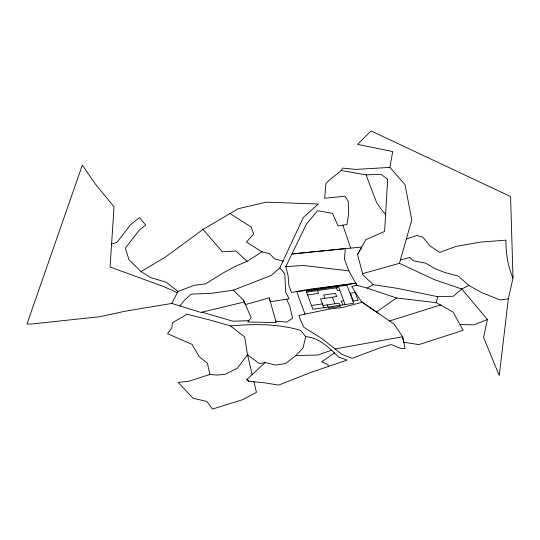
<?xml version="1.0" encoding="UTF-8"?>
<svg xmlns="http://www.w3.org/2000/svg" width="540" height="540" viewBox="0 0 540 540"><rect width="100%" height="100%" fill="white"/><g stroke="black" fill="none" stroke-linecap="round" stroke-linejoin="round"><path stroke-width="0.81" d="M335.084 348.988L402.617 336.757L405.095 348.496L400.923 348.523L391.142 344.567L380.174 347.787L352.06 358.371L342.05 354.436L321.179 338.114L303.831 327.314L300.031 318.924L299.018 315.394L328.806 309.137L342.434 307.469L362.313 302.265L394.099 324.108L402.611 336.757L403.724 342.225L418.838 344.601L463.118 330.332L453.087 312.12L436.259 302.65L396.583 297.972L367.085 288.077L356.852 285.188L355.752 283.23L308.988 289.325L291.411 292.484L288.887 285.579L288.077 275.454L285.761 266.625L306.477 224.053L317.554 210.701L332.559 213.361L338.094 225.997L346.957 224.465L348.705 213.894L348.206 201.184L344.925 196.196L324.675 198.281L325.877 183.668L328.482 180.839L341.206 170.478L366.053 174.832L381.119 174.292L387.652 179.341L384.622 231.464L365.837 239.679L357.541 254.549L362.954 275.103L373.255 284.648L397.447 288.367L437.67 296.69L453.229 296.251L461.774 289.015L468.929 285.478L481.68 292.599L500.128 299.963L508.349 298.769L513 278.093L510.577 196.54L371.048 130.93L357.541 144.383L392.715 151.558L389.887 167.387L405.02 184.673L411.797 219.969L399.411 263.324L362.522 273.692M508.349 298.769L499.237 375.543L483.543 337.419L487.397 319.498L461.774 289.015L434.396 279.646L399.411 263.324M305.721 336.65L303.035 347.949L295.967 355.495L285.768 363.427L275.69 365.081L265.147 362.536L259.315 363.609L247.55 354.814L244.661 336.906L230.452 325.931L209.831 319.97L186.57 314.125L184.072 316.082L172.442 322.657L171.828 327.841L167.542 333.707L192.105 344.412L199.159 356.643L207.448 363.285L209.864 374.49L216.594 375.077L225.032 374.328L237.209 368.294L247.55 354.814L252.16 374.585L246.868 379.492L248.758 381.294L263.979 382.732L278.694 385.101L311.324 372.269L347.152 360.045L338.675 357.068C329.36 348.017 319.43 337.669 305.721 336.65L300.578 330.379C277.938 323.595 253.793 323.845 230.452 325.931M436.259 302.65L437.67 296.69M177.322 292.727L164.498 286.895L110.093 266.99L114.014 206.834L96.046 184.984L82.337 165.092L27 323.939L30.861 324.081L99.434 316.771L125.138 311.222L171.781 303.44L179.847 305.951L184.282 300.389L191.194 294.125L211.282 293.335L233.334 290.189L271.445 275.319L279.869 267.847L303.298 217.478L318.344 204.019L266.315 202.169L238.309 208.676L203.006 229.433L165.841 256.77L141.075 271.6L128.979 259.733L125.327 248.11L139.509 229.919L145.665 225.005L139.415 217.62L130.734 224.539L116.802 242.426L111.591 243.999M171.781 303.44L177.984 291.445L194.157 285.336L205.558 283.878L222.932 273.051L235.298 266.409L247.151 261.306L261.981 251.863L269.393 253.537L274.631 258.89L283.196 261.212M357.541 254.549L361.733 247.043L292.235 253.949L345.344 248.562L344.385 259.119L348.894 270.851L356.852 285.188L351.729 286.517L361.807 302.4M341.206 170.478L342.617 168.095L355.846 169.412L389.887 167.387M252.167 374.585L265.147 362.536M361.267 301.556L376.367 312.059L396.583 297.972M334.577 352.883L321.563 361.881L327.962 364.493L328.421 366.437M367.085 288.077L373.255 284.648M487.397 319.498L474.012 324.857L460.262 324.526M331.452 350.224L318.128 355.01L295.967 355.495M406.532 239.024L416.711 235.535L422.726 237.019L430.218 246.166L439.742 252.43L456.03 246.395L480.411 242.116L505.953 240.138C505.825 253.064 507.803 266.227 513 278.093M209.864 374.49L188.332 381.382L178.166 382.354L193.077 398.237L206.867 401.497L212.436 409.07L242.879 399.6L256.426 392.344L253.915 381.706M389.495 320.996L440.782 304.884M243.459 300.01L251.147 317.729L247.698 322.002L276.203 322.529L269.224 297.803L245.518 304.574L243.459 300.01L233.334 290.189M400.403 259.963L409.982 257.438L413.154 260.732L425.804 263.209L434.599 268.461L444.893 272.538L458.244 276.062L468.929 285.478M244.343 301.975L200.894 312.404L179.847 305.951M307.625 295.016L318.533 293.402L317.486 290.554M339.802 290.264L337.48 290.608L336.461 287.827M311.486 305.498L322.387 303.885M343.663 300.746L341.341 301.091L342.745 304.911M322.988 305.512L339.079 303.136L340.288 306.41L328.442 308.158L327.24 304.884M355.752 283.23L296.75 291.715L304.999 314.138M306.565 292.127L338.783 287.489L345.067 304.567M285.761 266.625L303.203 265.464L348.894 270.851M248.785 320.652L232.875 321.206L201.967 312.147M275.832 321.212L286.875 322.097L292.599 318.215L289.73 306.079L286.578 299.207M141.075 271.6L150.586 277.553L166.421 282.319L177.984 291.445M261.981 251.863L246.409 242.021L253.712 234.043L251.127 227.009L229.73 213.368M376.367 312.059L378.635 313.652M247.151 261.306L235.994 251.046L222.352 251.802L203.006 229.433M246.868 379.492L248.765 381.294M385.486 214.319L381.179 209.21L376.414 202.068L366.053 174.832M279.869 267.847L284.789 273.827L285.701 292.511L289.17 298.802L270.324 301.725L269.224 297.803M332.417 297.209L334.827 303.764M324.824 298.33L323.622 295.049L335.462 293.301L336.67 296.582L320.578 298.957L323.798 307.706M342.832 225.153L350.696 248.022M346.984 285.181L306.221 291.195L312.89 309.312L353.646 303.298L346.984 285.181M355.138 292.471L350.399 293.173L353.295 301.037L358.034 300.334L355.138 292.471"/></g></svg>
